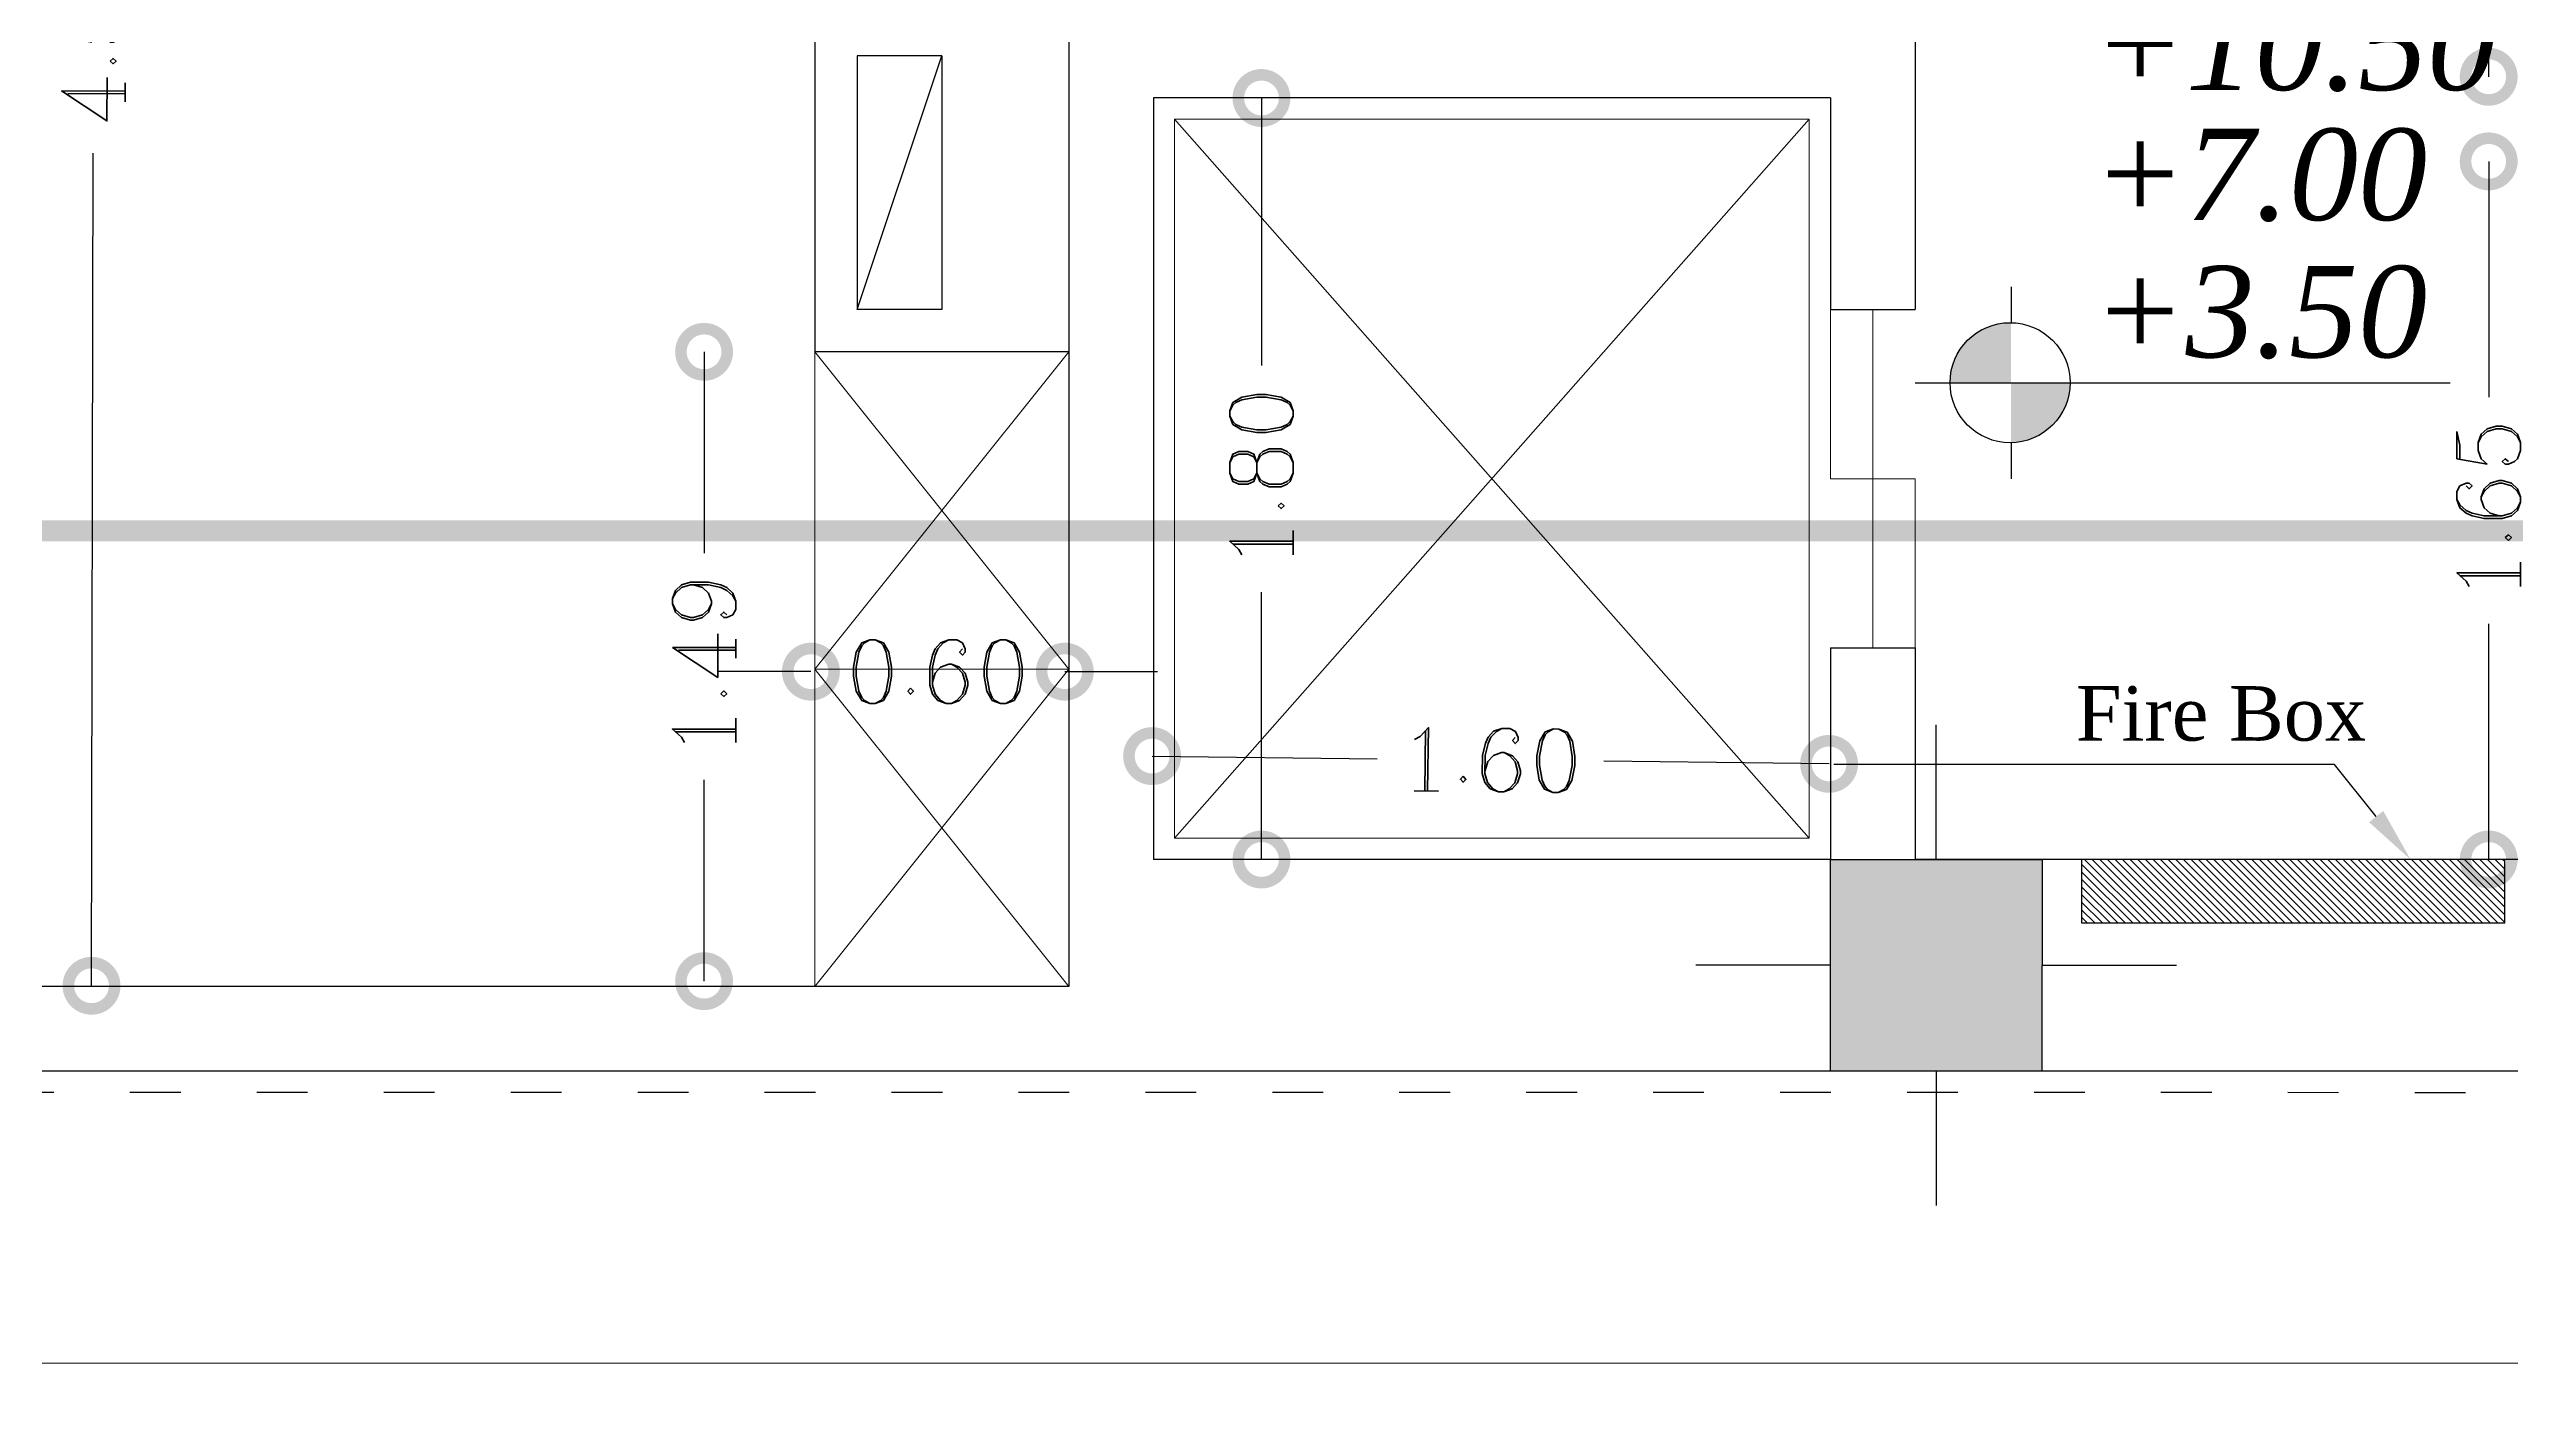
# Model space of a CAD drawing. Header units: metres. Extents: x -1655 to 449, y 40 to 361.
# Drawn here: x 146.75 to 152.56, y 47.35 to 50.55 of the extents above; entities that cross this region are included whole.
import ezdxf
from ezdxf import colors
from ezdxf.entities.mleader import LeaderData, LeaderLine
from ezdxf.math import Vec2, Vec3

# ---------------------------------------------------------------- set-up
doc = ezdxf.new("R2010")
doc.units = ezdxf.units.M
doc.header["$MEASUREMENT"] = 0
doc.linetypes.add('ACAD_ISO03W100', pattern=[30, 12, -18])
doc.linetypes.add('ACAD_ISO10W100', pattern=[18, 12, -3, 0, -3])
doc.layers.add('0.1', color=1, linetype='Continuous')
doc.layers.add('TEXT', color=3, linetype='Continuous')
for name, color, linetype, lineweight in [('0.2', 2, 'Continuous', 5), ('13', 13, 'Continuous', 9), ('Layer17-0.20-n', 255, 'Continuous', 20), ('Layer5', 31, 'Continuous', 9)]:
    doc.layers.add(name, color=color, linetype=linetype, lineweight=lineweight)
doc.styles.add('DIMPLAN', font='romanc.shx', dxfattribs={"height": 0.15})
doc.styles.add('RS', font='timesi.ttf', dxfattribs={"width": 0.7})
doc.styles.get("Standard").update_dxf_attribs({"font": 'arial.ttf'})
doc.styles.add('style3', font='')
doc.styles.get('style3').set_extended_font_data('F_roya')
doc.dimstyles.new('DIMPLAN', dxfattribs={"dimtxt": 0.009, "dimasz": 0.219, "dimexe": 0.2, "dimexo": 0.2, "dimgap": 0.05, "dimtad": 0, "dimzin": 0, "dimdsep": 46, "dimtxsty": 'DIMPLAN', "dimblk1": 'DOTSMALL', "dimblk2": 'DOTSMALL', "dimsah": 1, "dimcen": 0, "dimse1": 1, "dimse2": 1, "dimclrd": 1, "dimclre": 1, "dimclrt": 2, "dimadec": 0, "dimazin": 0, "dimtfac": 0.909091, "dimtofl": 0, "dimtmove": 1, "dimatfit": 3, "dimldrblk": 'DOTSMALL', "dimfxl": 0.2, "dimtolj": 1, "dimtzin": 0, "dimarcsym": 0})

# ---------------------------------------------------------------- blocks, each defined once
blk = doc.blocks.new('5050new')
h = blk.add_hatch(color=256)
h.dxf.hatch_style = 1
h.paths.add_polyline_path([(6309.3073, 1826.5446), (6308.8073, 1826.5446), (6308.8072, 1826.0446), (6309.3072, 1826.0446)])
for p, q in [((6309.0573, 1826.5446), (6309.0573, 1826.8627)), ((6308.8072, 1826.2946), (6308.4892, 1826.2947)), ((6309.3072, 1826.2946), (6309.6253, 1826.2946)), ((6309.0572, 1826.0446), (6309.0572, 1825.7266))]:
    blk.add_line(p, q)
blk.add_lwpolyline([(6308.8073, 1826.5446), (6309.3073, 1826.5446), (6309.3072, 1826.0446), (6308.8072, 1826.0446)], close=True)
blk = doc.blocks.new('axha')
blk.add_blockref('5050new', (107.8754, 13.5763))
blk = doc.blocks.new('_DOTSMALL')
at = {"color": 0, "linetype": 'ByBlock', "const_width": 0.5}
blk.add_lwpolyline([(-0.0625, 0, 1), (0.0625, 0, 1)], format="xyb", close=True, dxfattribs=at)
blk = doc.blocks.new('*D128')
at = {"color": 1, "lineweight": -2, "ltscale": 0.1, "transparency": 16777216}
for p, q in [((143.5878, 47.4449), (152.9335, 47.4437)), ((162.9577, 47.4423), (153.6121, 47.4436))]:
    blk.add_line(p, q, dxfattribs=at)
at = {"layer": 'DEFPOINTS', "color": 0, "ltscale": 0.1, "transparency": 16777216}
for p in [(143.5879, 48.0841), (162.9578, 48.0814), (162.9577, 47.4423)]:
    blk.add_point(p, dxfattribs=at)
at = {"color": 1, "lineweight": -2, "ltscale": 0.1, "transparency": 16777216, "xscale": 0.2189999999999999, "yscale": 0.2189999999999999, "zscale": 0.2189999999999999}
for p, rotation in [((143.5878, 47.4449), 179.9921243127526), ((162.9577, 47.4423), 359.9921243127526)]:
    blk.add_blockref('_DOTSMALL', p, dxfattribs=dict(at, rotation=rotation))
at = {"color": 2, "ltscale": 0.1, "transparency": 16777216, "insert": (153.2728, 47.4436), "char_height": 0.15, "attachment_point": 5, "rotation": 359.99212, "style": 'DIMPLAN'}
blk.add_mtext('\\A1;{\\C242;19.37}', dxfattribs=at)
blk = doc.blocks.new('AABBSEC')
at = {"layer": '13', "linetype": 'ACAD_ISO10W100', "ltscale": 0.1, "const_width": 0.05}
blk.add_lwpolyline([(6887.742, 1839.3548), (6887.742, 1838.5009), (6908.7737, 1838.5009), (6908.7737, 1839.2947)], dxfattribs=at)
blk = doc.blocks.new('*D150')
at = {"color": 1, "lineweight": -2, "ltscale": 0.1, "transparency": 16777216}
for p, q in [((146.8565, 52.8358), (146.8523, 50.8678)), ((146.847, 48.3356), (146.8511, 50.3035))]:
    blk.add_line(p, q, dxfattribs=at)
at = {"layer": 'DEFPOINTS', "color": 0, "ltscale": 0.1, "transparency": 16777216}
for p in [(147.5567, 52.8343), (146.847, 48.3356), (147.5472, 48.3341)]:
    blk.add_point(p, dxfattribs=at)
at = {"color": 1, "lineweight": -2, "ltscale": 0.1, "transparency": 16777216, "xscale": 0.2189999999999999, "yscale": 0.2189999999999999, "zscale": 0.2189999999999999}
for p, rotation in [((146.8565, 52.8358), 89.87894698134973), ((146.847, 48.3356), 269.8789469813497)]:
    blk.add_blockref('_DOTSMALL', p, dxfattribs=dict(at, rotation=rotation))
at = {"color": 2, "ltscale": 0.1, "transparency": 16777216, "insert": (146.8517, 50.5857), "char_height": 0.15, "attachment_point": 5, "rotation": 89.87895, "style": 'DIMPLAN'}
blk.add_mtext('\\A1;4.50', dxfattribs=at)
blk = doc.blocks.new('*D151')
at = {"color": 1, "lineweight": -2, "ltscale": 0.1, "transparency": 16777216}
for p, q in [((148.5472, 49.0781), (148.3282, 49.0781)), ((149.1472, 49.0781), (149.3662, 49.0781))]:
    blk.add_line(p, q, dxfattribs=at)
at = {"layer": 'DEFPOINTS', "color": 0, "ltscale": 0.1, "transparency": 16777216}
for p in [(148.5472, 49.0781), (148.5472, 48.8925), (149.1472, 48.8925)]:
    blk.add_point(p, dxfattribs=at)
at = {"color": 1, "lineweight": -2, "ltscale": 0.1, "transparency": 16777216, "xscale": 0.2189999999999999, "yscale": 0.2189999999999999, "zscale": 0.2189999999999999}
for p, rotation in [((148.5472, 49.0781), 359.9999999996526), ((149.1472, 49.0781), 179.9999999996526)]:
    blk.add_blockref('_DOTSMALL', p, dxfattribs=dict(at, rotation=rotation))
at = {"color": 2, "ltscale": 0.1, "transparency": 16777216, "insert": (148.8472, 49.0781), "char_height": 0.15, "attachment_point": 5, "style": 'DIMPLAN'}
blk.add_mtext('\\A1;0.60', dxfattribs=at)
blk = doc.blocks.new('*D152')
at = {"color": 1, "lineweight": -2, "ltscale": 0.1, "transparency": 16777216}
for p, q in [((148.2947, 49.8341), (148.2947, 49.3581)), ((148.2947, 48.3465), (148.2947, 48.8224))]:
    blk.add_line(p, q, dxfattribs=at)
at = {"layer": 'DEFPOINTS', "color": 0, "ltscale": 0.1, "transparency": 16777216}
for p in [(148.8472, 49.8341), (148.2947, 48.3465), (148.8472, 48.3465)]:
    blk.add_point(p, dxfattribs=at)
at = {"color": 1, "lineweight": -2, "ltscale": 0.1, "transparency": 16777216, "xscale": 0.2189999999999999, "yscale": 0.2189999999999999, "zscale": 0.2189999999999999}
for p, rotation in [((148.2947, 49.8341), 90), ((148.2947, 48.3465), 270)]:
    blk.add_blockref('_DOTSMALL', p, dxfattribs=dict(at, rotation=rotation))
at = {"color": 2, "ltscale": 0.1, "transparency": 16777216, "insert": (148.2947, 49.0903), "char_height": 0.15, "attachment_point": 5, "rotation": 90, "style": 'DIMPLAN'}
blk.add_mtext('\\A1;1.49', dxfattribs=at)
blk = doc.blocks.new('*D161')
at = {"color": 1, "lineweight": -2, "ltscale": 0.1, "transparency": 16777216}
for p, q in [((152.5125, 52.1347), (152.5125, 51.5774)), ((152.5124, 50.4843), (152.5124, 51.0416))]:
    blk.add_line(p, q, dxfattribs=at)
at = {"layer": 'DEFPOINTS', "color": 0, "ltscale": 0.1, "transparency": 16777216}
for p in [(152.5125, 52.1347), (152.6546, 52.1347), (152.6546, 50.4843)]:
    blk.add_point(p, dxfattribs=at)
at = {"color": 1, "lineweight": -2, "ltscale": 0.1, "transparency": 16777216, "xscale": 0.2189999999999999, "yscale": 0.2189999999999999, "zscale": 0.2189999999999999}
for p, rotation in [((152.5125, 52.1347), 89.99676697842153), ((152.5124, 50.4843), 269.9967669784216)]:
    blk.add_blockref('_DOTSMALL', p, dxfattribs=dict(at, rotation=rotation))
at = {"color": 2, "ltscale": 0.1, "transparency": 16777216, "insert": (152.5124, 51.3095), "char_height": 0.15, "attachment_point": 5, "rotation": 89.99677, "style": 'DIMPLAN'}
blk.add_mtext('\\A1;1.65', dxfattribs=at)
blk = doc.blocks.new('*D163')
at = {"color": 1, "lineweight": -2, "ltscale": 0.1, "transparency": 16777216}
for p, q in [((152.5124, 50.2843), (152.5124, 49.7271)), ((152.5124, 48.6341), (152.5124, 49.1914))]:
    blk.add_line(p, q, dxfattribs=at)
at = {"layer": 'DEFPOINTS', "color": 0, "ltscale": 0.1, "transparency": 16777216}
for p in [(152.6532, 50.2843), (152.5124, 48.6341), (152.6532, 48.6341)]:
    blk.add_point(p, dxfattribs=at)
at = {"color": 1, "lineweight": -2, "ltscale": 0.1, "transparency": 16777216, "xscale": 0.2189999999999999, "yscale": 0.2189999999999999, "zscale": 0.2189999999999999}
for p, rotation in [((152.5124, 50.2843), 90), ((152.5124, 48.6341), 270)]:
    blk.add_blockref('_DOTSMALL', p, dxfattribs=dict(at, rotation=rotation))
at = {"color": 2, "ltscale": 0.1, "transparency": 16777216, "insert": (152.5124, 49.4592), "char_height": 0.15, "attachment_point": 5, "rotation": 90, "style": 'DIMPLAN'}
blk.add_mtext('\\A1;1.65', dxfattribs=at)
blk = doc.blocks.new('*D202')
at = {"color": 1, "lineweight": -2, "ltscale": 0.1, "transparency": 16777216}
for p, q in [((149.3535, 48.8785), (149.8857, 48.8724)), ((150.9535, 48.8601), (150.4213, 48.8662))]:
    blk.add_line(p, q, dxfattribs=at)
at = {"layer": 'DEFPOINTS', "color": 0, "ltscale": 0.1, "transparency": 16777216}
for p in [(149.3567, 49.1525), (150.9567, 49.1341), (150.9535, 48.8601)]:
    blk.add_point(p, dxfattribs=at)
at = {"color": 1, "lineweight": -2, "ltscale": 0.1, "transparency": 16777216, "xscale": 0.2189999999999999, "yscale": 0.2189999999999999, "zscale": 0.2189999999999999}
for p, rotation in [((149.3535, 48.8785), 179.3397597962824), ((150.9535, 48.8601), 359.3397597962824)]:
    blk.add_blockref('_DOTSMALL', p, dxfattribs=dict(at, rotation=rotation))
at = {"color": 2, "ltscale": 0.1, "transparency": 16777216, "insert": (150.1535, 48.8693), "char_height": 0.15, "attachment_point": 5, "rotation": 359.33976, "style": 'DIMPLAN'}
blk.add_mtext('\\A1;1.60', dxfattribs=at)
blk = doc.blocks.new('*D203')
at = {"color": 1, "lineweight": -2, "ltscale": 0.1, "transparency": 16777216}
for p, q in [((149.612, 50.4341), (149.612, 49.802)), ((149.612, 48.6341), (149.612, 49.2662))]:
    blk.add_line(p, q, dxfattribs=at)
at = {"layer": 'DEFPOINTS', "color": 0, "ltscale": 0.1, "transparency": 16777216}
for p in [(149.9841, 50.4341), (149.612, 48.6341), (149.9841, 48.6341)]:
    blk.add_point(p, dxfattribs=at)
at = {"color": 1, "lineweight": -2, "ltscale": 0.1, "transparency": 16777216, "xscale": 0.2189999999999999, "yscale": 0.2189999999999999, "zscale": 0.2189999999999999}
for p, rotation in [((149.612, 50.4341), 90), ((149.612, 48.6341), 270)]:
    blk.add_blockref('_DOTSMALL', p, dxfattribs=dict(at, rotation=rotation))
at = {"color": 2, "ltscale": 0.1, "transparency": 16777216, "insert": (149.612, 49.5341), "char_height": 0.15, "attachment_point": 5, "rotation": 90, "style": 'DIMPLAN'}
blk.add_mtext('\\A1;1.80', dxfattribs=at)
blk = doc.blocks.new('ter')
at = {"layer": '0.1'}
h = blk.add_hatch(color=256, dxfattribs=at)
h.paths.add_polyline_path([(1145.2573, 12.4656), (1145.2573, 12.6277, 0.41927), (1145.0925, 12.4657, 0.00011), (1145.0925, 12.4656)])
h.paths.add_polyline_path([(1145.4165, 12.4656), (1145.2573, 12.4656), (1145.2573, 12.3037, 0.409046)])
for p, q in [((1145.2573, 12.7248), (1145.2573, 12.6277)), ((1144.9981, 12.4656), (1146.4421, 12.4656)), ((1145.2573, 12.3037), (1145.2573, 12.2064))]:
    blk.add_line(p, q, dxfattribs=at)
blk.add_circle((1145.2545, 12.4657), 0.162, dxfattribs=at)

msp = doc.modelspace()

# ---------------------------------------------------------------- hatches: boundary and pattern name
at = {"layer": 'Layer17-0.20-n'}
h = msp.add_hatch(dxfattribs=at)
h.set_pattern_fill('ANSI31', color=256, scale=0.004, angle=-90)
h.set_pattern_definition([(315, (4685.808706, 2034.71334), (0.00898025612, 0.00898025612), [])])
h.paths.add_polyline_path([(152.5504, 48.4841), (152.5504, 48.6341), (151.5504, 48.6341), (151.5504, 48.4841)])

# ---------------------------------------------------------------- linework, layer by layer
at = {"ltscale": 0.1}
for p, q in [((148.5567, 53.1841), (148.5567, 49.8341)), ((151.1567, 51.4341), (151.1567, 49.9341)), ((149.1567, 50.6341), (149.1567, 48.3341)), ((151.1567, 50.6341), (151.1567, 49.9341)), ((148.6567, 50.5341), (148.6567, 49.9341)), ((148.6567, 49.9341), (148.8567, 50.5341)), ((148.8567, 50.5341), (148.8567, 49.9341)), ((149.3567, 50.4341), (149.3567, 48.6341)), ((150.9567, 50.4341), (150.9567, 49.9341)), ((150.9567, 50.4341), (150.9567, 49.9341)), ((150.9567, 49.9341), (151.1567, 49.9341)), ((150.9567, 49.9341), (151.1567, 49.9341)), ((149.1567, 49.8341), (149.1567, 48.3341)), ((150.9567, 49.1341), (150.9567, 48.6341)), ((150.9567, 49.1341), (151.1567, 49.1341)), ((151.1567, 49.1341), (151.1567, 48.6341))]:
    msp.add_line(p, q, dxfattribs=at)
for p, q in [((148.8567, 50.5341), (148.6567, 50.5341)), ((150.9567, 50.4341), (149.3567, 50.4341)), ((148.8567, 49.9341), (148.6567, 49.9341)), ((149.1567, 49.8341), (148.5567, 49.8341)), ((150.9567, 48.6341), (149.3567, 48.6341)), ((156.9567, 48.6341), (151.1567, 48.6341)), ((147.9567, 48.3341), (145.5567, 48.3341)), ((149.1567, 48.3341), (147.9567, 48.3341)), ((162.4578, 48.1341), (143.6374, 48.1341))]:
    msp.add_line(p, q)
at = {"color": 64, "linetype": 'ACAD_ISO03W100', "ltscale": 0.01}
msp.add_line((162.9578, 48.0814), (143.5879, 48.0841), dxfattribs=at)
msp.add_lwpolyline([(152.5504, 48.4841), (152.5504, 48.6341), (151.5504, 48.6341), (151.5504, 48.4841)], close=True)
at = {"layer": 'Layer5'}
for p, q in [((150.9067, 50.3841), (149.4067, 50.3841)), ((149.4067, 50.3841), (149.4067, 48.6841)), ((149.4067, 48.6841), (150.9067, 50.3841)), ((149.4067, 50.3841), (150.9067, 48.6841)), ((150.9067, 48.6841), (150.9067, 50.3841)), ((150.9567, 49.5341), (150.9567, 49.9341)), ((151.0567, 49.9341), (151.0567, 49.1341)), ((148.5567, 49.8341), (148.5567, 48.3341)), ((148.5567, 49.0841), (149.1567, 49.8341)), ((148.5567, 49.8341), (149.1567, 49.0841)), ((150.9567, 49.5341), (151.1567, 49.5341)), ((151.1567, 49.1341), (151.1567, 49.5341)), ((148.5567, 49.0841), (149.1567, 49.0841)), ((148.5567, 48.3341), (149.1567, 49.0841)), ((148.5567, 49.0841), (149.1567, 48.3341)), ((150.9067, 48.6841), (149.4067, 48.6841))]:
    msp.add_line(p, q, dxfattribs=at)

# ---------------------------------------------------------------- block references
for name, p in [('axha', (-6265.7259, -1791.4869)), ('AABBSEC', (-6745.1726, -1789.0901))]:
    msp.add_blockref(name, p)
at = {"xscale": 0.8757198662218076, "yscale": 0.8757198662218076, "zscale": 0.8757198662218076}
msp.add_blockref('ter', (-851.5409, 38.8447), dxfattribs=at)

# ---------------------------------------------------------------- texts
at = {"layer": '0.2', "style": 'RS'}
for s, p in [('+10.50', (151.5759, 50.453)), ('+7.00', (151.5759, 50.1455)), ('+3.50', (151.5759, 49.8211))]:
    msp.add_text(s, height=0.216, dxfattribs=at).set_placement(p)
at = {"layer": 'TEXT', "ltscale": 0.2, "insert": (151.5367, 49.0438), "char_height": 0.178802, "width": 1.445437, "attachment_point": 1}
msp.add_mtext('{\\fTimes New Roman|b0|i0|c0|p18;\\H0.72x;Fire Box}', dxfattribs=at)

# ---------------------------------------------------------------- dimensions: what is measured, and where the dimension line sits
at = {"ltscale": 0.1}
for p1, p2, distance, picture, middle in [((147.5567, 52.8343), (147.5472, 48.3341), -0.7002, '*D150', (146.8517, 50.5857)), ((152.6546, 50.4843), (152.6546, 52.1347), 0.1422, '*D161', (152.5124, 51.3095)), ((149.9841, 50.4341), (149.9841, 48.6341), -0.3721, '*D203', (149.612, 49.5341)), ((152.6532, 50.2843), (152.6532, 48.6341), -0.1408, '*D163', (152.5124, 49.4592)), ((148.8472, 49.8341), (148.8472, 48.3465), -0.5524, '*D152', (148.2947, 49.0903)), ((149.1472, 48.8925), (148.5472, 48.8925), -0.1856, '*D151', (148.8472, 49.0781)), ((149.3567, 49.1525), (150.9567, 49.1341), -0.274, '*D202', (150.1535, 48.8693))]:
    dim = msp.add_aligned_dim(p1=p1, p2=p2, distance=distance, dimstyle='DIMPLAN', override={"dimfxl": 0.1, "dimfxlon": 1, "dimarcsym": 1}, dxfattribs=at)
    dim.commit()
    dim.dimension.update_dxf_attribs({"geometry": picture, "text_midpoint": middle})
dim = msp.add_aligned_dim(p1=(143.5879, 48.0841), p2=(162.9578, 48.0814), distance=-0.6392, text='{\\C242;<>}', dimstyle='DIMPLAN', override={"dimfxl": 0.1, "dimfxlon": 1, "dimarcsym": 1}, dxfattribs=at)
dim.commit()
dim.dimension.update_dxf_attribs({"geometry": '*D128', "text_midpoint": (153.2728, 47.4436)})

# ---------------------------------------------------------------- leaders
at = {"layer": 'TEXT', "ltscale": 0.2}
ml = msp.add_multileader_mtext('Standard', dxfattribs=at)
ml.set_content('', color=256, style='style3')
ml.set_leader_properties()
ml.build(insert=Vec2(0, 0))
ml.multileader.update_dxf_attribs({"text_left_attachment_type": 6, "text_right_attachment_type": 6, "dogleg_length": 0.1, "arrow_head_size": 0.13})
ctx = ml.context
ctx.base_point, ctx.char_height, ctx.arrow_head_size, ctx.landing_gap_size, ctx.plane_origin, ctx.plane_x_axis, ctx.plane_y_axis = Vec3(151.0546, 48.8583), 0.2, 0.13, 0.09, Vec3(152.5922, 49.0512), Vec3(-1, 0), Vec3(0, -1)
ctx.left_attachment, ctx.right_attachment = 6, 6
notes = []
notes.append((ctx, [(0, (1, 1, 0), (152.1479, 48.8583), (-1, 0), 1.0933, [(0, [(152.3277, 48.6341)], 0, [])])]))
ctx.mtext.insert, ctx.mtext.text_direction, ctx.mtext.rotation, ctx.mtext.flow_direction = Vec3(150.9646, 48.6583), Vec3(-1, 0), 3.141593, 5
for ctx, leaders in notes:
    for number, flags, end, landing, length, lines in leaders:
        leader = LeaderData()
        leader.index, (leader.has_last_leader_line, leader.has_dogleg_vector, leader.attachment_direction) = number, flags
        leader.last_leader_point, leader.dogleg_vector, leader.dogleg_length = Vec3(end), Vec3(landing), length
        for number, points, colour, breaks in lines:
            line = LeaderLine()
            line.index, line.vertices, line.color, line.breaks = number, Vec3.list(points), colors.encode_raw_color(colour), breaks
            leader.lines.append(line)
        ctx.leaders.append(leader)

doc.saveas('drawing.dxf')
